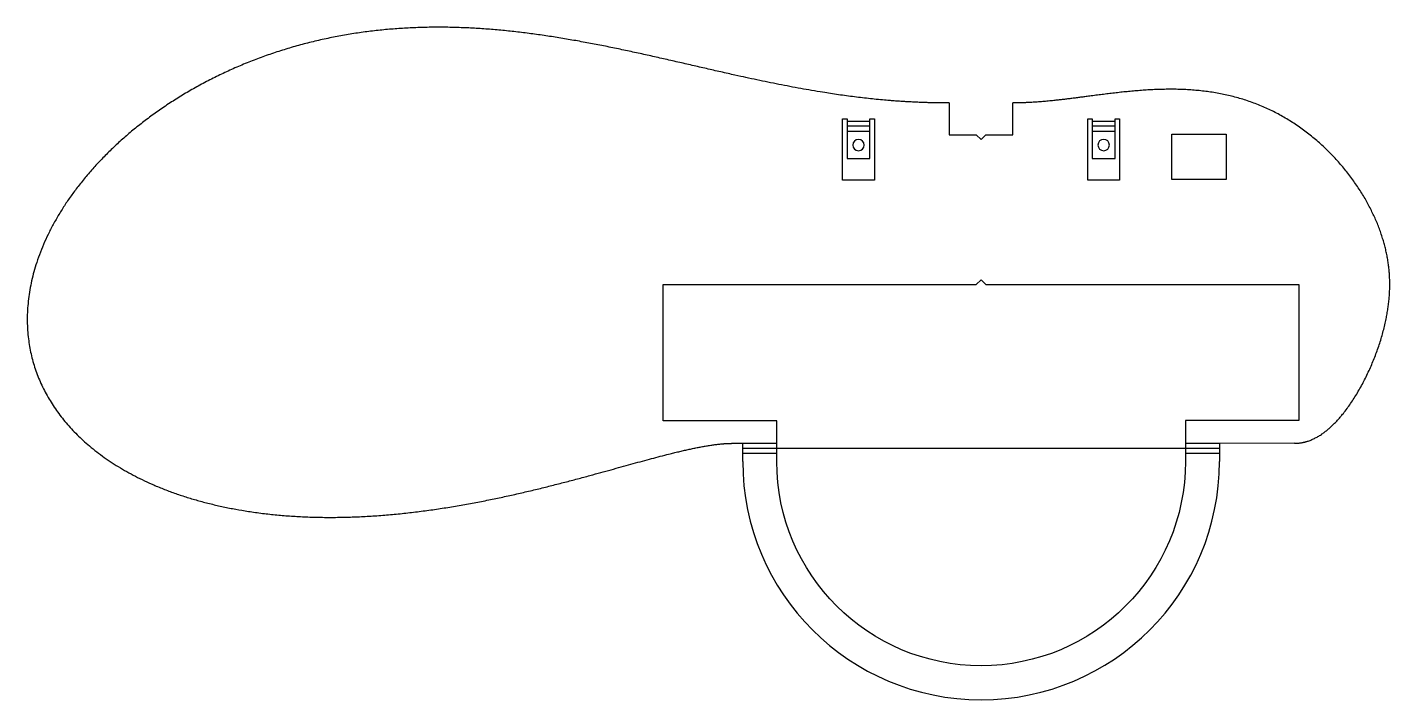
# Model space of a CAD drawing. Header units: centimetres. Extents: x -14 to 16, y -9.1 to 5.7.
import ezdxf

# ---------------------------------------------------------------- set-up
doc = ezdxf.new("R2010")
doc.units = ezdxf.units.CM

msp = doc.modelspace()

# ---------------------------------------------------------------- linework, layer by layer
at = {"layer": 'BEND'}
for p, q in [((4.55, 3.487), (4.05, 3.487)), ((9.95, 3.488), (9.45, 3.488)), ((12.251, -3.612), (1.751, -3.613))]:
    msp.add_line(p, q, dxfattribs=at)
at = {"layer": 'BEND_EXTENT'}
for p, q in [((9.45, 3.601), (9.95, 3.601)), ((4.05, 3.6), (4.55, 3.6)), ((4.55, 3.374), (4.05, 3.374)), ((9.95, 3.375), (9.45, 3.375)), ((2.501, -3.5), (1.751, -3.5)), ((12.251, -3.499), (11.501, -3.499)), ((2.501, -3.726), (1.751, -3.726)), ((12.251, -3.725), (11.501, -3.725))]:
    msp.add_line(p, q, dxfattribs=at)
at = {"layer": 'INTERIOR_PROFILES'}
for points in [[(3.95, 3.65), (4.05, 3.65), (4.05, 2.774), (4.55, 2.774), (4.55, 3.65), (4.65, 3.651), (4.65, 2.301), (3.95, 2.3)], [(9.45, 3.651), (9.45, 2.775), (9.95, 2.775), (9.95, 3.651), (10.05, 3.651), (10.05, 2.301), (9.35, 2.301), (9.35, 3.651)], [(11.2, 3.312), (12.4, 3.312), (12.4, 2.312), (11.2, 2.312)]]:
    msp.add_lwpolyline(points, close=True, dxfattribs=at)
msp.add_lwpolyline([(2.501, -3.726), (2.501, -3.5), (2.501, -3), (0.001, -3), (0, 0), (6.3, 0), (6.895, 0), (7, 0.106), (7.106, 0), (7.701, 0), (14.001, 0.002), (14.001, -2.998), (11.501, -2.998), (11.501, -3.499), (11.501, -3.725), (11.501, -3.899, -0.999993), (2.501, -3.9)], format="xyb", close=True, dxfattribs=at)
at = {"layer": 'INTERIOR_PROFILES', "extrusion": (0, 0, -1)}
for centre in [(-4.3, 3.074), (-9.7, 3.075)]:
    msp.add_circle(centre, 0.125, dxfattribs=at)
at = {"layer": 'OUTER_PROFILES'}
for p, q in [((6.3, 4.002), (6.3, 3.301)), ((7.7, 3.301), (7.7, 4.002)), ((6.3, 3.301), (6.894, 3.301)), ((6.894, 3.301), (7, 3.195)), ((7, 3.195), (7.106, 3.301)), ((7.106, 3.301), (7.7, 3.301)), ((1.751, -3.5), (1.501, -3.5)), ((1.751, -3.726), (1.751, -3.5)), ((13.902, -3.498), (12.251, -3.499)), ((12.251, -3.499), (12.251, -3.899)), ((1.751, -3.9), (1.751, -3.726))]:
    msp.add_line(p, q, dxfattribs=at)
msp.add_arc((7.001, -3.899), 5.25, -179.9934, 0.0058, dxfattribs=at)
for points in [[(6.3, 4.002), (5.86, 4.001), (4.98, 4.03), (3.657, 4.17), (1.88, 4.522), (-0.381, 5.083), (-2.697, 5.568), (-5.059, 5.778), (-7.419, 5.551), (-9.676, 4.811), (-11.659, 3.599), (-13.177, 2.034), (-14.05, 0.289), (-14.15, -1.446), (-13.445, -2.988), (-12.025, -4.19), (-10.054, -4.951), (-7.748, -5.234), (-5.337, -5.075), (-3.033, -4.611), (-1.016, -4.046), (0.254, -3.681), (0.973, -3.533), (1.343, -3.5), (1.501, -3.5)], [(13.902, -3.498), (14.041, -3.498), (14.315, -3.446), (14.716, -3.208), (15.217, -2.615), (15.717, -1.62), (16.015, -0.58), (16.049, 0.357), (15.815, 1.282), (15.331, 2.198), (14.629, 3.038), (13.753, 3.716), (12.751, 4.156), (11.677, 4.335), (10.586, 4.31), (9.528, 4.174), (8.743, 4.06), (8.202, 4.012), (7.864, 4.002), (7.7, 4.002)]]:
    msp.add_open_spline(points, degree=5, dxfattribs=at)

doc.saveas('drawing.dxf')
